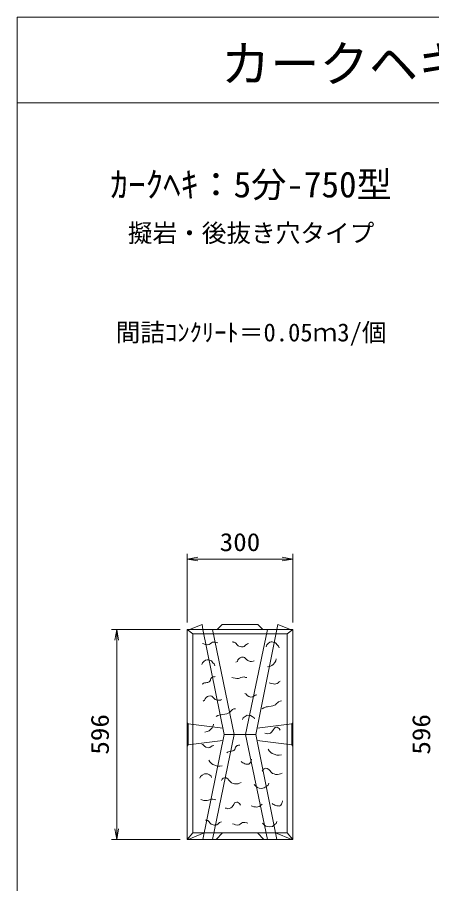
# Model space of a CAD drawing. Units: millimetres on the paper, scale 1:20. Extents: x 79 to 242, y 58 to 309.
# Drawn here: x 78.5 to 137.4, y 185.6 to 308.6 of the extents above; entities that cross this region are included whole.
import ezdxf
from ezdxf.enums import TextEntityAlignment as Align

# ---------------------------------------------------------------- set-up
doc = ezdxf.new("R2010")
doc.units = ezdxf.units.MM
doc.layers.add('V-nasSTD', color=7, linetype='Continuous', lineweight=13)
doc.styles.add('ＭＳ ゴシック-5.0-0.0', font='')
doc.styles.get('ＭＳ ゴシック-5.0-0.0').set_extended_font_data('ＭＳ ゴシック-5.0-0.0')

msp = doc.modelspace()

# ---------------------------------------------------------------- linework, layer by layer
at = {"layer": 'V-nasSTD', "color": 4}
for p, q in [((242.105, 308.625), (78.531, 308.625)), ((78.531, 58.49), (78.531, 308.625)), ((242.105, 296.487), (78.531, 296.487))]:
    msp.add_line(p, q, dxfattribs=at)
at = {"layer": 'V-nasSTD'}
for p, q in [((102.653, 222.718), (102.653, 232.468)), ((102.653, 231.718), (104.153, 231.968)), ((102.653, 231.718), (117.653, 231.718)), ((102.653, 231.718), (104.153, 231.468)), ((117.653, 231.718), (116.153, 231.968)), ((117.653, 231.718), (116.153, 231.468)), ((117.653, 222.718), (117.653, 232.468)), ((101.653, 221.718), (91.903, 221.718)), ((92.653, 221.718), (92.403, 220.218)), ((92.653, 191.918), (92.653, 221.718)), ((92.653, 221.718), (92.903, 220.218)), ((102.653, 191.918), (102.653, 221.718)), ((102.653, 221.718), (117.653, 221.718)), ((103.453, 221.118), (102.653, 221.718)), ((104.762, 222.418), (102.968, 221.718)), ((104.762, 222.418), (104.903, 221.718)), ((107.603, 222.418), (106.903, 221.718)), ((107.603, 222.418), (112.703, 222.418)), ((112.703, 222.418), (113.403, 221.718)), ((115.544, 222.418), (115.403, 221.718)), ((115.544, 222.418), (117.338, 221.718)), ((116.853, 221.118), (117.653, 221.718)), ((117.653, 221.718), (117.653, 191.918)), ((103.453, 192.818), (103.453, 221.118)), ((103.453, 221.118), (116.853, 221.118)), ((116.853, 221.118), (116.853, 192.818)), ((92.653, 191.918), (92.403, 193.418)), ((92.653, 191.918), (92.903, 193.418)), ((101.653, 191.918), (91.903, 191.918)), ((103.453, 192.818), (102.653, 191.918)), ((102.653, 191.918), (117.653, 191.918)), ((103.453, 192.818), (116.853, 192.818)), ((116.853, 192.818), (117.653, 191.918))]:
    msp.add_line(p, q, dxfattribs=at)
at = {"layer": 'V-nasSTD', "color": 1}
for p, q in [((104.903, 221.718), (107.903, 206.818)), ((106.249, 221.718), (109.353, 206.818)), ((110.953, 206.818), (114.057, 221.718)), ((112.403, 206.818), (115.403, 221.718)), ((102.803, 208.318), (102.653, 208.468)), ((102.803, 208.318), (107.729, 207.683)), ((102.803, 208.318), (102.803, 205.318)), ((112.577, 207.683), (117.503, 208.318)), ((117.503, 208.318), (117.653, 208.468)), ((117.503, 208.318), (117.503, 205.318)), ((107.903, 206.818), (104.903, 191.918)), ((109.353, 206.818), (106.249, 191.918)), ((107.903, 206.818), (112.403, 206.818)), ((110.953, 206.818), (114.057, 191.918)), ((115.403, 191.918), (112.403, 206.818)), ((107.729, 205.953), (102.803, 205.318)), ((112.577, 205.953), (117.503, 205.318)), ((102.803, 205.318), (102.653, 205.168)), ((117.503, 205.318), (117.653, 205.168)), ((105.084, 192.818), (102.803, 191.918)), ((107.653, 192.818), (106.753, 191.918)), ((107.653, 192.818), (112.653, 192.818)), ((112.653, 192.818), (113.553, 191.918)), ((115.222, 192.818), (117.503, 191.918))]:
    msp.add_line(p, q, dxfattribs=at)
at = {"layer": 'V-nasSTD'}
for points in [[(104.838, 219.706), (105.045, 219.668), (105.233, 219.584), (105.477, 219.537), (105.769, 219.574), (105.928, 219.697), (106.088, 219.838), (106.248, 219.913), (106.399, 219.932), (106.577, 219.894), (106.859, 219.847), (106.991, 219.838)], [(109.074, 219.948), (109.131, 219.939), (109.185, 219.929), (109.255, 219.923), (109.313, 219.911), (109.414, 219.883), (109.53, 219.805), (109.618, 219.716), (109.71, 219.583), (109.804, 219.48), (109.906, 219.392), (110.017, 219.336), (110.175, 219.285), (110.365, 219.248), (110.473, 219.245), (110.599, 219.259), (110.685, 219.278), (110.765, 219.312), (110.838, 219.368)], [(110.838, 219.368), (110.907, 219.43), (111.005, 219.521), (111.105, 219.592), (111.246, 219.673), (111.354, 219.703)], [(113.886, 219.263), (113.983, 219.533), (114.138, 219.708), (114.39, 219.901), (114.602, 219.94), (114.738, 219.94), (114.873, 219.92), (115.086, 219.862), (115.241, 219.785), (115.434, 219.533), (115.609, 219.359), (115.725, 219.088)], [(109.59, 217.051), (109.783, 217.186), (109.861, 217.38), (110.035, 217.573), (110.19, 217.689), (110.364, 217.767), (110.635, 217.805), (110.809, 217.747), (110.944, 217.612), (111.099, 217.457), (111.293, 217.302), (111.602, 217.186), (111.796, 217.186), (112.028, 217.205), (112.183, 217.283)], [(104.758, 216.723), (104.854, 216.994), (105.009, 217.168), (105.261, 217.362), (105.474, 217.4), (105.609, 217.4), (105.744, 217.381), (105.957, 217.323), (106.112, 217.245), (106.306, 216.994), (106.48, 216.82), (106.596, 216.549)], [(114.074, 216.406), (114.384, 216.465), (114.674, 216.581), (114.868, 216.755), (115.1, 217.026), (115.235, 217.277), (115.313, 217.529)], [(105.822, 214.31), (105.759, 214.259), (105.686, 214.228), (105.573, 214.198), (105.45, 214.172), (105.321, 214.157), (105.128, 214.13), (104.998, 214.085), (104.868, 214.019), (104.777, 213.956)], [(105.822, 214.31), (105.898, 214.396), (105.951, 214.512), (105.988, 214.654), (106.024, 214.74), (106.084, 214.823), (106.156, 214.896), (106.239, 214.962), (106.349, 214.999), (106.438, 215.006), (106.538, 215.011), (106.634, 215.018)], [(109.021, 214.916), (109.165, 214.858), (109.455, 214.789), (109.718, 214.762), (109.925, 214.762), (110.091, 214.817), (110.257, 214.886), (110.52, 214.955), (110.741, 214.969), (110.948, 214.914), (111.142, 214.872)], [(114.311, 214.152), (114.458, 214.091), (114.653, 214.024), (114.895, 213.984), (115.096, 213.964), (115.264, 213.984), (115.432, 214.058), (115.573, 214.131), (115.66, 214.232), (115.741, 214.306), (115.842, 214.373)], [(104.93, 211.541), (105.123, 211.677), (105.201, 211.87), (105.375, 212.064), (105.53, 212.18), (105.704, 212.257), (105.975, 212.296), (106.149, 212.238), (106.285, 212.102), (106.439, 211.947), (106.633, 211.793), (106.942, 211.677), (107.136, 211.677), (107.368, 211.696), (107.523, 211.773)], [(110.83, 212.609), (110.972, 212.565), (111.093, 212.478), (111.2, 212.33), (111.402, 212.175), (111.717, 212.088), (111.966, 212.135), (112.167, 212.276), (112.315, 212.37), (112.389, 212.397), (112.55, 212.444)], [(113.329, 210.467), (113.542, 210.603), (113.89, 210.738), (114.045, 210.738), (114.238, 210.777), (114.567, 210.816), (114.838, 210.854), (115.187, 211.029), (115.341, 211.183), (115.496, 211.319), (115.612, 211.454), (115.845, 211.551), (116.077, 211.57)], [(106.788, 209.343), (107.001, 209.479), (107.349, 209.614), (107.504, 209.614), (107.697, 209.653), (108.026, 209.692), (108.297, 209.73), (108.645, 209.904), (108.8, 210.059), (108.955, 210.195), (109.071, 210.33), (109.303, 210.427), (109.535, 210.446)], [(110.513, 208.909), (110.629, 209.16), (110.881, 209.354), (111.191, 209.547), (111.481, 209.509), (111.636, 209.509), (111.887, 209.373), (112.158, 209.18), (112.197, 209.025)], [(105.171, 207.152), (105.48, 207.21), (105.771, 207.326), (105.964, 207.5), (106.196, 207.771), (106.332, 208.022), (106.409, 208.274)], [(113.694, 206.982), (113.877, 206.959), (114.07, 206.904), (114.305, 206.932), (114.499, 207.015), (114.637, 207.139), (114.803, 207.36), (114.913, 207.512), (115.038, 207.72), (115.176, 207.789), (115.342, 207.844), (115.452, 207.844), (115.577, 207.747), (115.729, 207.651), (115.867, 207.416)], [(104.731, 205.423), (104.873, 205.379), (104.994, 205.292), (105.101, 205.144), (105.303, 204.99), (105.619, 204.902), (105.867, 204.949), (106.069, 205.09), (106.216, 205.184), (106.29, 205.211), (106.451, 205.258)], [(109.329, 204.575), (109.266, 204.524), (109.193, 204.493), (109.08, 204.463), (108.957, 204.438), (108.828, 204.423), (108.635, 204.395), (108.505, 204.351), (108.375, 204.284), (108.284, 204.222)], [(109.329, 204.575), (109.405, 204.661), (109.458, 204.777), (109.495, 204.92), (109.531, 205.006), (109.591, 205.089), (109.664, 205.162), (109.746, 205.228), (109.856, 205.264), (109.945, 205.271), (110.045, 205.277), (110.141, 205.284)], [(116.047, 203.902), (115.712, 203.855), (115.376, 203.875), (115.02, 204.009), (114.745, 204.117), (114.536, 204.258), (114.301, 204.466), (114.147, 204.728)], [(107.622, 202.344), (107.286, 202.297), (106.95, 202.317), (106.594, 202.451), (106.319, 202.559), (106.111, 202.7), (105.876, 202.908), (105.721, 203.17)], [(110.303, 202.953), (110.428, 202.855), (110.558, 202.772), (110.683, 202.714), (110.833, 202.652), (110.984, 202.611), (111.202, 202.585), (111.322, 202.574), (111.42, 202.611), (111.524, 202.699), (111.639, 202.829), (111.696, 202.953), (111.753, 203.099), (111.774, 203.224), (111.789, 203.307)], [(116.13, 201.33), (115.922, 201.233), (115.714, 201.166), (115.465, 201.126), (115.217, 201.146), (114.989, 201.213), (114.766, 201.284), (114.571, 201.459), (114.41, 201.68), (114.255, 201.848), (114.027, 201.996), (113.758, 202.016), (113.579, 201.941), (113.43, 201.816), (113.329, 201.605)], [(104.434, 200.603), (104.551, 200.854), (104.802, 201.048), (105.112, 201.241), (105.402, 201.203), (105.557, 201.203), (105.808, 201.067), (106.079, 200.874), (106.118, 200.719)], [(110.311, 199.979), (110.103, 199.883), (109.895, 199.815), (109.647, 199.775), (109.398, 199.795), (109.17, 199.862), (108.947, 199.934), (108.752, 200.108), (108.591, 200.33), (108.436, 200.498), (108.208, 200.646), (107.939, 200.666), (107.76, 200.59), (107.611, 200.466), (107.511, 200.255)], [(112.186, 199.687), (112.416, 199.46), (112.668, 199.267), (112.9, 199.189), (113.229, 199.151), (113.597, 199.209), (113.868, 199.441), (114.138, 199.615), (114.235, 199.905)], [(104.597, 197.568), (104.741, 197.51), (105.031, 197.441), (105.294, 197.413), (105.501, 197.413), (105.667, 197.468), (105.833, 197.538), (106.095, 197.607), (106.317, 197.62), (106.524, 197.565), (106.717, 197.524)], [(108.057, 196.346), (108.239, 196.323), (108.433, 196.268), (108.668, 196.296), (108.861, 196.379), (109, 196.503), (109.166, 196.724), (109.276, 196.876), (109.401, 197.084), (109.539, 197.153), (109.705, 197.208), (109.815, 197.208), (109.94, 197.111), (110.092, 197.015), (110.23, 196.78)], [(111.76, 196.681), (111.908, 196.62), (112.103, 196.553), (112.345, 196.513), (112.546, 196.493), (112.714, 196.513), (112.882, 196.587), (113.023, 196.661), (113.11, 196.761), (113.191, 196.835), (113.292, 196.902)], [(114.717, 197.028), (114.842, 196.929), (114.971, 196.846), (115.096, 196.789), (115.247, 196.726), (115.397, 196.685), (115.616, 196.659), (115.735, 196.648), (115.834, 196.685), (115.938, 196.773), (116.052, 196.903), (116.109, 197.028), (116.166, 197.173), (116.187, 197.298), (116.203, 197.381)], [(105.24, 194.645), (105.297, 194.635), (105.351, 194.626), (105.421, 194.619), (105.479, 194.607), (105.58, 194.58), (105.696, 194.501), (105.784, 194.413), (105.875, 194.28), (105.97, 194.176), (106.072, 194.088), (106.183, 194.032), (106.341, 193.981), (106.531, 193.944), (106.639, 193.942), (106.765, 193.955), (106.851, 193.975), (106.931, 194.008), (107.004, 194.064)], [(107.004, 194.064), (107.073, 194.127), (107.171, 194.218), (107.271, 194.288), (107.412, 194.37), (107.519, 194.4)], [(113.346, 194.22), (113.577, 193.993), (113.828, 193.8), (114.06, 193.722), (114.389, 193.684), (114.757, 193.742), (115.028, 193.974), (115.299, 194.148), (115.396, 194.438)], [(109.104, 194.097), (109.311, 194.06), (109.499, 193.975), (109.743, 193.928), (110.035, 193.966), (110.195, 194.088), (110.355, 194.229), (110.514, 194.304), (110.665, 194.323), (110.843, 194.285), (111.126, 194.238), (111.257, 194.229)]]:
    msp.add_lwpolyline(points, dxfattribs=at)

# ---------------------------------------------------------------- texts
at = {"layer": 'V-nasSTD', "style": 'ＭＳ ゴシック-5.0-0.0'}
for s, height, p in [('カークヘキ（小口止め工・横帯工）', 5.132, (163.452, 302.035)), ('ｶｰｸﾍｷ：5分-750型', 3.666, (111.731, 284.891)), ('擬岩・後抜き穴タイプ', 2.566, (111.731, 277.996)), ('間詰ｺﾝｸﾘｰﾄ＝0.05ｍ3/個', 2.566, (111.731, 263.893))]:
    msp.add_text(s, height=height, dxfattribs=at).set_placement(p, align=Align.MIDDLE_CENTER)
at = {"layer": 'V-nasSTD', "style": 'ＭＳ ゴシック-5.0-0.0', "width": 1.1}
msp.add_text('300', height=2.566, dxfattribs=at).set_placement((110.153, 232.068), align=Align.BOTTOM_CENTER)
for p in [(92.303, 206.818), (137.948, 206.818)]:
    msp.add_text('596', height=2.566, rotation=90, dxfattribs=at).set_placement(p, align=Align.BOTTOM_CENTER)

doc.saveas('drawing.dxf')
